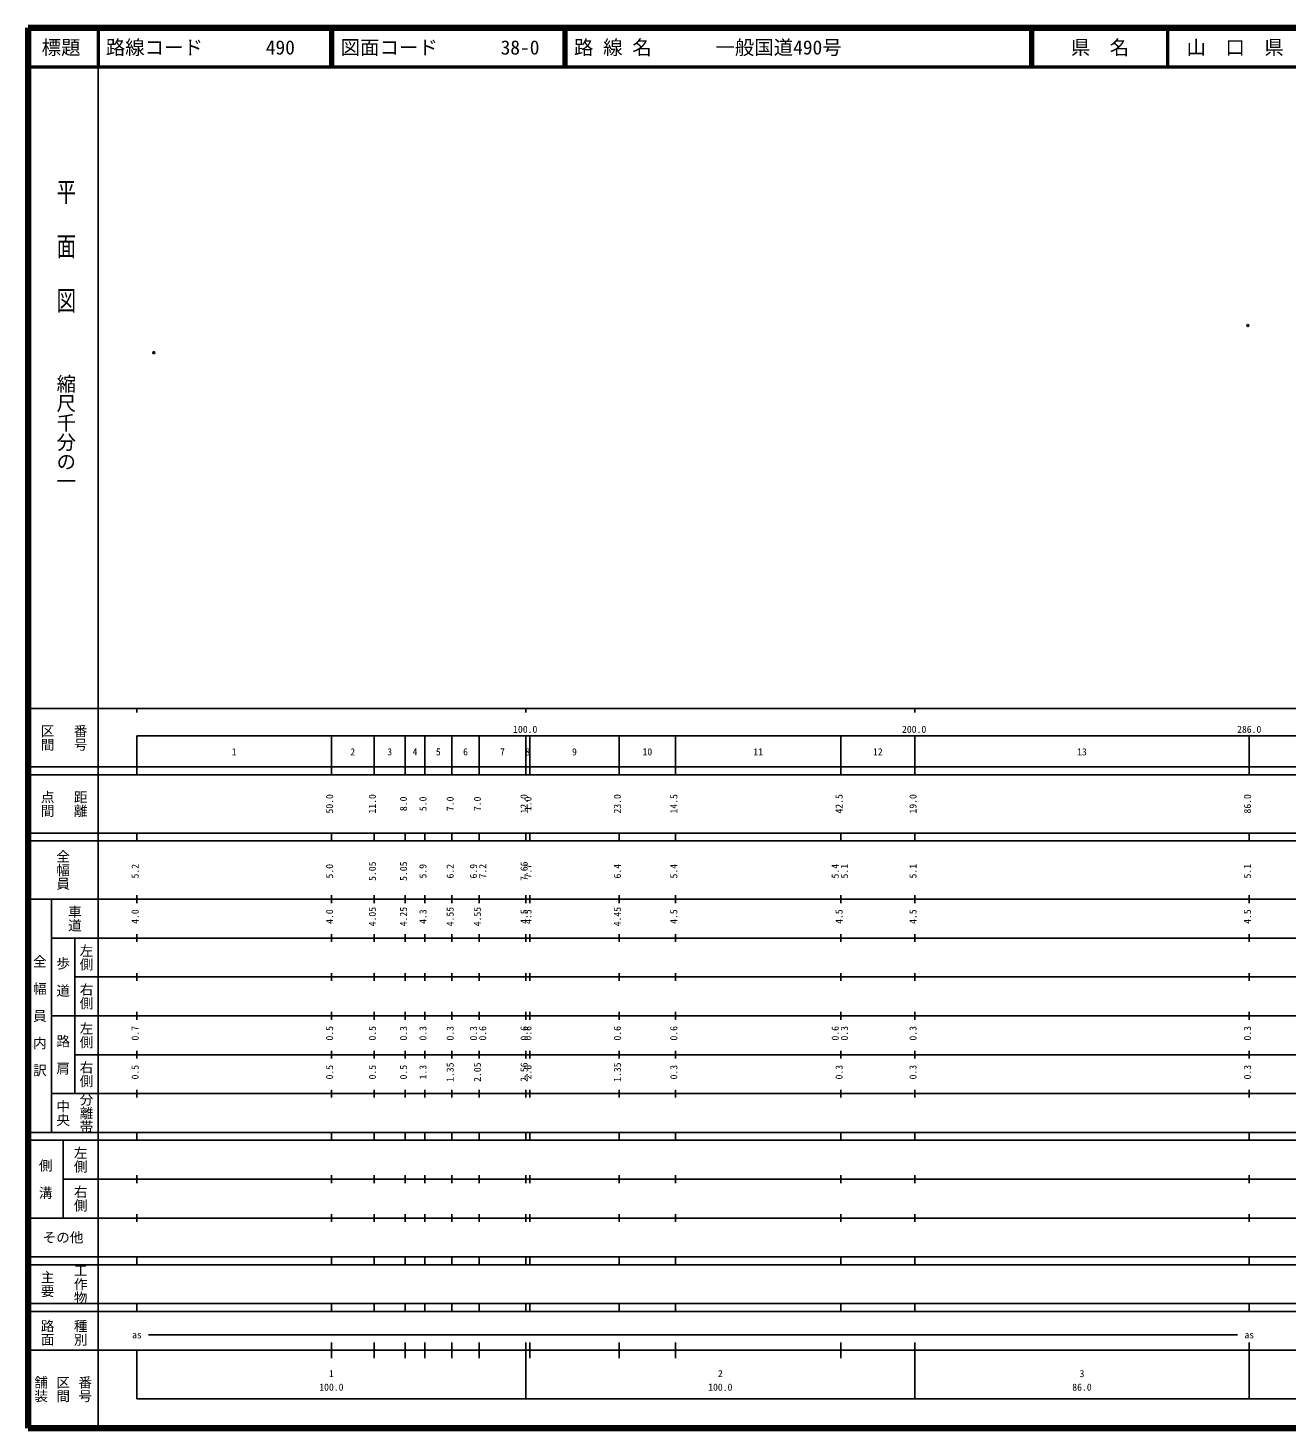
# Model space of a CAD drawing. Units: millimetres on the paper. Extents: x 40 to 680, y 20 to 380.
# Drawn here: x 40 to 363.7, y 20 to 380 of the extents above; entities that cross this region are included whole.
import ezdxf
from ezdxf.enums import TextEntityAlignment as Align

# ---------------------------------------------------------------- set-up
doc = ezdxf.new("R2010")
doc.units = ezdxf.units.MM
doc.header["$PDMODE"] = 32
doc.header["$PDSIZE"] = 0.5
doc.layers.add('M-OTRS', color=6, linetype='Continuous')
doc.layers.add('M-TTL-TXT', color=7, linetype='Continuous')
for name, color, linetype, lineweight in [('M-TTL', 2, 'Continuous', 140), ('M-TTL-BAND', 7, 'Continuous', 25), ('M-TTL-LINE', 7, 'Continuous', 50)]:
    doc.layers.add(name, color=color, linetype=linetype, lineweight=lineweight)
doc.styles.add('@ＭＳ ゴシック', font='')
doc.styles.add('ＭＳ ゴシック', font='')
doc.styles.get('@ＭＳ ゴシック').set_extended_font_data('@MS Gothic')
doc.styles.get('ＭＳ ゴシック').set_extended_font_data('MS Gothic')

msp = doc.modelspace()

# ---------------------------------------------------------------- linework, layer by layer
at = {"layer": 'M-OTRS'}
for p in [(353.646, 303.535), (72.325, 296.517)]:
    msp.add_point(p, dxfattribs=at)
at = {"layer": 'M-TTL'}
for p, q in [((40, 380), (40, 20)), ((680, 380), (40, 380)), ((40, 20), (680, 20))]:
    msp.add_line(p, q, dxfattribs=at)
at = {"layer": 'M-TTL-BAND'}
for p, q in [((58, 370), (58, 20)), ((40, 205), (579, 205)), ((68, 205), (68, 204)), ((168, 205), (168, 204)), ((268, 205), (268, 204)), ((68, 198), (579, 198)), ((68, 198), (68, 188)), ((118, 188), (118, 198)), ((129, 188), (129, 198)), ((137, 188), (137, 198)), ((142, 188), (142, 198)), ((149, 188), (149, 198)), ((156, 188), (156, 198)), ((168, 188), (168, 198)), ((169, 188), (169, 198)), ((192, 188), (192, 198)), ((206.5, 188), (206.5, 198)), ((249, 188), (249, 198)), ((268, 188), (268, 198)), ((354, 188), (354, 198)), ((40, 190), (579, 190)), ((40, 188), (579, 188)), ((40, 173), (579, 173)), ((68, 171), (68, 173)), ((118, 171), (118, 173)), ((129, 171), (129, 173)), ((137, 171), (137, 173)), ((142, 171), (142, 173)), ((149, 171), (149, 173)), ((156, 171), (156, 173)), ((168, 171), (168, 173)), ((169, 171), (169, 173)), ((192, 171), (192, 173)), ((206.5, 171), (206.5, 173)), ((249, 171), (249, 173)), ((268, 171), (268, 173)), ((354, 171), (354, 173)), ((40, 171), (579, 171)), ((40, 156), (579, 156)), ((46, 96), (46, 156)), ((68, 155), (68, 157)), ((118, 155), (118, 157)), ((129, 155), (129, 157)), ((137, 155), (137, 157)), ((142, 155), (142, 157)), ((149, 155), (149, 157)), ((156, 155), (156, 157)), ((168, 155), (168, 157)), ((169, 155), (169, 157)), ((192, 155), (192, 157)), ((206.5, 155), (206.5, 157)), ((249, 155), (249, 157)), ((268, 155), (268, 157)), ((354, 155), (354, 157)), ((46, 146), (579, 146)), ((52, 146), (52, 106)), ((68, 145), (68, 147)), ((118, 145), (118, 147)), ((129, 145), (129, 147)), ((137, 145), (137, 147)), ((142, 145), (142, 147)), ((149, 145), (149, 147)), ((156, 145), (156, 147)), ((168, 145), (168, 147)), ((169, 145), (169, 147)), ((192, 145), (192, 147)), ((206.5, 145), (206.5, 147)), ((249, 145), (249, 147)), ((268, 145), (268, 147)), ((354, 145), (354, 147)), ((68, 135), (68, 137)), ((118, 135), (118, 137)), ((129, 135), (129, 137)), ((137, 135), (137, 137)), ((142, 135), (142, 137)), ((149, 135), (149, 137)), ((156, 135), (156, 137)), ((168, 135), (168, 137)), ((169, 135), (169, 137)), ((192, 135), (192, 137)), ((206.5, 135), (206.5, 137)), ((249, 135), (249, 137)), ((268, 135), (268, 137)), ((354, 135), (354, 137)), ((52, 136), (579, 136)), ((46, 126), (579, 126)), ((68, 125), (68, 127)), ((118, 125), (118, 127)), ((129, 125), (129, 127)), ((137, 125), (137, 127)), ((142, 125), (142, 127)), ((149, 125), (149, 127)), ((156, 125), (156, 127)), ((168, 125), (168, 127)), ((169, 125), (169, 127)), ((192, 125), (192, 127)), ((206.5, 125), (206.5, 127)), ((249, 125), (249, 127)), ((268, 125), (268, 127)), ((354, 125), (354, 127)), ((52, 116), (579, 116)), ((68, 115), (68, 117)), ((118, 115), (118, 117)), ((129, 115), (129, 117)), ((137, 115), (137, 117)), ((142, 115), (142, 117)), ((149, 115), (149, 117)), ((156, 115), (156, 117)), ((168, 115), (168, 117)), ((169, 115), (169, 117)), ((192, 115), (192, 117)), ((206.5, 115), (206.5, 117)), ((249, 115), (249, 117)), ((268, 115), (268, 117)), ((354, 115), (354, 117)), ((46, 106), (579, 106)), ((68, 105), (68, 107)), ((118, 105), (118, 107)), ((129, 105), (129, 107)), ((137, 105), (137, 107)), ((142, 105), (142, 107)), ((149, 105), (149, 107)), ((156, 105), (156, 107)), ((168, 105), (168, 107)), ((169, 105), (169, 107)), ((192, 105), (192, 107)), ((206.5, 105), (206.5, 107)), ((249, 105), (249, 107)), ((268, 105), (268, 107)), ((354, 105), (354, 107)), ((40, 96), (579, 96)), ((40, 94), (579, 94)), ((49, 94), (49, 74)), ((68, 94), (68, 96)), ((118, 94), (118, 96)), ((129, 94), (129, 96)), ((137, 94), (137, 96)), ((142, 94), (142, 96)), ((149, 94), (149, 96)), ((156, 94), (156, 96)), ((168, 94), (168, 96)), ((169, 94), (169, 96)), ((192, 94), (192, 96)), ((206.5, 94), (206.5, 96)), ((249, 94), (249, 96)), ((268, 94), (268, 96)), ((354, 94), (354, 96)), ((49, 84), (579, 84)), ((68, 83), (68, 85)), ((118, 83), (118, 85)), ((129, 83), (129, 85)), ((137, 83), (137, 85)), ((142, 83), (142, 85)), ((149, 83), (149, 85)), ((156, 83), (156, 85)), ((168, 83), (168, 85)), ((169, 83), (169, 85)), ((192, 83), (192, 85)), ((206.5, 83), (206.5, 85)), ((249, 83), (249, 85)), ((268, 83), (268, 85)), ((354, 83), (354, 85)), ((40, 74), (579, 74)), ((68, 73), (68, 75)), ((118, 73), (118, 75)), ((129, 73), (129, 75)), ((137, 73), (137, 75)), ((142, 73), (142, 75)), ((149, 73), (149, 75)), ((156, 73), (156, 75)), ((168, 73), (168, 75)), ((169, 73), (169, 75)), ((192, 73), (192, 75)), ((206.5, 73), (206.5, 75)), ((249, 73), (249, 75)), ((268, 73), (268, 75)), ((354, 73), (354, 75)), ((40, 64), (579, 64)), ((40, 62), (579, 62)), ((68, 62), (68, 64)), ((118, 62), (118, 64)), ((129, 62), (129, 64)), ((137, 62), (137, 64)), ((142, 62), (142, 64)), ((149, 62), (149, 64)), ((156, 62), (156, 64)), ((168, 62), (168, 64)), ((169, 62), (169, 64)), ((192, 62), (192, 64)), ((206.5, 62), (206.5, 64)), ((249, 62), (249, 64)), ((268, 62), (268, 64)), ((354, 62), (354, 64)), ((40, 52), (579, 52)), ((68, 50), (68, 52)), ((118, 50), (118, 52)), ((129, 50), (129, 52)), ((137, 50), (137, 52)), ((142, 50), (142, 52)), ((149, 50), (149, 52)), ((156, 50), (156, 52)), ((168, 50), (168, 52)), ((169, 50), (169, 52)), ((192, 50), (192, 52)), ((206.5, 50), (206.5, 52)), ((249, 50), (249, 52)), ((268, 50), (268, 52)), ((354, 50), (354, 52)), ((40, 50), (579, 50)), ((71, 44), (351, 44)), ((40, 40), (579, 40)), ((68, 40), (68, 27.5)), ((118, 38), (118, 42)), ((129, 38), (129, 42)), ((137, 38), (137, 42)), ((142, 38), (142, 42)), ((149, 38), (149, 42)), ((156, 38), (156, 42)), ((168, 27.5), (168, 42)), ((169, 38), (169, 42)), ((192, 38), (192, 42)), ((206.5, 38), (206.5, 42)), ((249, 38), (249, 42)), ((268, 27.5), (268, 42)), ((354, 27.5), (354, 42)), ((68, 27.5), (579, 27.5))]:
    msp.add_line(p, q, dxfattribs=at)
at = {"layer": 'M-TTL-LINE'}
for p, q in [((58, 380), (58, 370)), ((117.75, 380), (117.75, 370)), ((118.25, 380), (118.25, 370)), ((177.75, 380), (177.75, 370)), ((178.25, 380), (178.25, 370)), ((297.75, 380), (297.75, 370)), ((298.25, 380), (298.25, 370)), ((333, 380), (333, 370)), ((40, 370), (680, 370))]:
    msp.add_line(p, q, dxfattribs=at)

# ---------------------------------------------------------------- texts
at = {"layer": 'M-TTL-BAND', "style": '@ＭＳ ゴシック', "width": 1.4}
msp.add_text('平  面  図', height=3.666, rotation=270, dxfattribs=at).set_placement((49.777, 306.475), align=Align.MIDDLE_RIGHT)
at = {"layer": 'M-TTL-BAND', "style": '@ＭＳ ゴシック'}
msp.add_text('縮尺千分の一', height=3.666, rotation=270, dxfattribs=at).set_placement((49.777, 261.03), align=Align.MIDDLE_RIGHT)
for s, p in [('区間', (45, 197.5)), ('番号', (53.5, 197.5)), ('点間', (45, 180.5)), ('距離', (53.5, 180.5)), ('全幅員', (49, 163.5)), ('車道', (52, 151)), ('左側', (55, 141)), ('全\u3000幅\u3000員\u3000内\u3000訳', (43, 126)), ('歩\u3000道', (49, 136)), ('右側', (55, 131)), ('左側', (55, 121)), ('路\u3000肩', (49, 116)), ('右側', (55, 111)), ('分離帯', (55, 101)), ('中央', (49, 101)), ('左側', (53.5, 89)), ('側\u3000溝', (44.5, 84)), ('右側', (53.5, 79)), ('工作物', (53.5, 57)), ('主要', (45, 57)), ('路面', (45, 44.5)), ('種別', (53.5, 44.5)), ('舗装', (43.333, 30)), ('区間', (49, 30)), ('番号', (54.667, 30))]:
    msp.add_text(s, height=2.566, rotation=270, dxfattribs=at).set_placement(p, align=Align.MIDDLE_CENTER)
at = {"layer": 'M-TTL-BAND', "style": 'ＭＳ ゴシック'}
for s, p in [('100.0', (167.844, 198.195)), ('200.0', (267.844, 198.195)), ('286.0', (354, 198.195)), ('1', (93, 192.405)), ('2', (123.5, 192.405)), ('3', (133, 192.405)), ('4', (139.5, 192.405)), ('5', (145.5, 192.405)), ('6', (152.5, 192.405)), ('7', (162, 192.405)), ('8', (168.5, 192.405)), ('9', (180.5, 192.405)), ('10', (199.25, 192.405)), ('11', (227.75, 192.405)), ('12', (258.5, 192.405)), ('13', (311, 192.405)), ('as', (68, 42.5)), ('as', (354, 42.5)), ('1', (118, 32.523)), ('2', (218, 32.523)), ('3', (311, 32.523)), ('100.0', (118, 29.033)), ('100.0', (218, 29.033)), ('86.0', (311, 29.033))]:
    msp.add_text(s, height=1.833, dxfattribs=at).set_placement(p, align=Align.BOTTOM_CENTER)
for s, p in [('50.0', (119, 180.5)), ('11.0', (130, 180.5)), ('8.0', (138, 180.5)), ('5.0', (143, 180.5)), ('7.0', (150, 180.5)), ('7.0', (157, 180.5)), ('12.0', (169, 180.5)), ('1.0', (170, 180.5)), ('23.0', (193, 180.5)), ('14.5', (207.5, 180.5)), ('42.5', (250, 180.5)), ('19.0', (269, 180.5)), ('86.0', (355, 180.5)), ('5.2', (69, 163.174)), ('5.0', (119, 163.174)), ('5.05', (130, 163.174)), ('5.05', (138, 163.174)), ('5.9', (143, 163.174)), ('6.2', (150, 163.174)), ('6.9', (156, 163.174)), ('7.2', (158.37, 163.174)), ('7.66', (169, 163.174)), ('7.7', (170, 163.174)), ('6.4', (193, 163.174)), ('5.4', (207.5, 163.174)), ('5.4', (249, 163.174)), ('5.1', (251.37, 163.174)), ('5.1', (269, 163.174)), ('5.1', (355, 163.174)), ('4.0', (69, 151.5)), ('4.0', (119, 151.5)), ('4.05', (130, 151.5)), ('4.25', (138, 151.5)), ('4.3', (143, 151.5)), ('4.55', (150, 151.5)), ('4.55', (157, 151.5)), ('4.5', (169, 151.5)), ('4.5', (170, 151.5)), ('4.45', (193, 151.5)), ('4.5', (207.5, 151.5)), ('4.5', (250, 151.5)), ('4.5', (269, 151.5)), ('4.5', (355, 151.5)), ('0.7', (69, 121.5)), ('0.5', (119, 121.5)), ('0.5', (130, 121.5)), ('0.3', (138, 121.5)), ('0.3', (143, 121.5)), ('0.3', (150, 121.5)), ('0.3', (156, 121.5)), ('0.6', (158.37, 121.5)), ('0.6', (169, 121.5)), ('0.6', (170, 121.5)), ('0.6', (193, 121.5)), ('0.6', (207.5, 121.5)), ('0.6', (249, 121.5)), ('0.3', (251.37, 121.5)), ('0.3', (269, 121.5)), ('0.3', (355, 121.5)), ('0.5', (69, 111.5)), ('0.5', (119, 111.5)), ('0.5', (130, 111.5)), ('0.5', (138, 111.5)), ('1.3', (143, 111.5)), ('1.35', (150, 111.5)), ('2.05', (157, 111.5)), ('2.56', (169, 111.5)), ('2.6', (170, 111.5)), ('1.35', (193, 111.5)), ('0.3', (207.5, 111.5)), ('0.3', (250, 111.5)), ('0.3', (269, 111.5)), ('0.3', (355, 111.5))]:
    msp.add_text(s, height=1.833, rotation=90, dxfattribs=at).set_placement(p, align=Align.BOTTOM_CENTER)
msp.add_text('その他', height=2.566, dxfattribs=at).set_placement((49, 69), align=Align.MIDDLE_CENTER)
at = {"layer": 'M-TTL-TXT', "style": 'ＭＳ ゴシック'}
for s, p in [('標題', (48.5, 375)), ('県\u3000名', (315.625, 375)), ('山\u3000口\u3000県', (350.375, 375))]:
    msp.add_text(s, height=3.666, dxfattribs=at).set_placement(p, align=Align.MIDDLE_CENTER)
for s, p in [('路線コード', (60, 375)), ('490', (101.142, 375)), ('図面コード', (120.38, 375)), ('38-0', (161.521, 375)), ('路 線 名', (180.38, 375)), ('一般国道490号', (216.734, 375))]:
    msp.add_text(s, height=3.666, dxfattribs=at).set_placement(p, align=Align.MIDDLE_LEFT)

doc.saveas('drawing.dxf')
